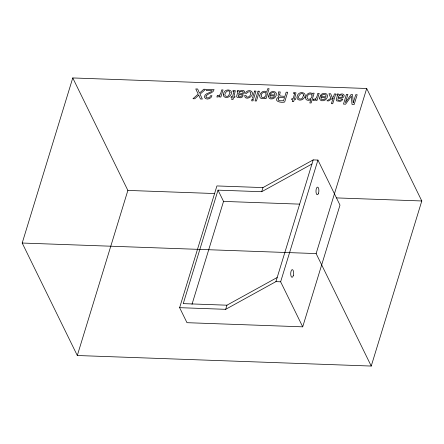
<?xml version="1.0" encoding="UTF-8"?>
<svg xmlns="http://www.w3.org/2000/svg" width="444" height="444" viewBox="0 0 444 444"><rect width="100%" height="100%" fill="white"/><g stroke="black" fill="none" stroke-linecap="round" stroke-linejoin="round"><path stroke-width="0.67" d="M22.2 243.035L72.766 77.944L366.7 88.489L421.8 200.966L371.234 366.056L77.3 355.511L22.2 243.035L316.134 253.579L371.234 366.056M77.3 355.511L127.866 190.421L72.766 77.944M179.626 307.67L216.911 185.936L262.965 187.59L313.203 159.896L317.926 160.068L339.987 205.1L302.703 326.834L186.98 322.683L179.626 307.67L225.68 309.324L275.918 281.629L280.641 281.801L302.703 326.834M311.938 164.025L261.699 191.714L218.01 190.149L183.25 303.629L226.94 305.195L277.178 277.506M191.997 304.329L223.526 201.404L218.01 190.149M225.68 309.324L226.94 305.195M261.699 191.714L262.965 187.59M275.918 281.629L313.203 159.896M280.641 281.801L317.926 160.068M316.134 253.579L366.7 88.489M127.866 190.421L214.519 193.534M336.53 197.907L421.8 200.966M223.526 201.404L299.639 204.135M268.476 96.354C268.687 100.866 275.779 98.945 276.201 95.294C277.833 90.776 270.59 90.326 269.236 93.839L270.585 93.889C271.567 91.825 275.929 92.063 274.808 94.994L268.836 94.777L268.476 96.354M319.569 98.185C319.78 102.697 326.873 100.777 327.295 97.125C328.926 92.607 321.684 92.163 320.329 95.671L321.678 95.721C322.66 93.656 327.023 93.895 325.902 96.825L319.93 96.609L319.569 98.185M311.977 95.144C312.576 97.602 309.135 100.816 307.231 98.501C305.938 95.826 310.456 91.841 311.977 95.144M237.956 91.392L236.608 96.27L237.129 97.314L240.526 97.791L242.163 97.147L243.195 95.643L241.919 95.599L241.003 96.631L239.66 96.87L238.317 96.542L238.323 95.183C240.382 94.467 244.727 95.105 244.633 91.747C243.878 89.56 240.731 90.365 239.338 91.464L238.989 90.454L237.435 90.404L237.163 91.292L237.956 91.392M337.551 94.966L336.202 99.845L336.724 100.888L340.115 101.365L341.758 100.721L342.79 99.217L341.508 99.173L340.598 100.205L339.255 100.444L337.912 100.116L337.917 98.757C339.976 98.041 344.322 98.679 344.222 95.321C343.467 93.135 340.32 93.934 338.933 95.033L338.583 94.023L337.024 93.978L336.752 94.861L337.551 94.966M223.393 94.533C222.971 96.603 225.308 97.797 227.078 97.408A3.635 2.747 -26.1 0 0 229.348 96.481C236.585 90.06 224.103 86.691 223.393 94.533M297.003 97.169C296.581 99.245 298.923 100.433 300.693 100.044A3.635 2.747 -26.1 0 0 302.963 99.123C310.195 92.696 297.713 89.333 297.003 97.169M252.253 92.957C253.319 97.286 244.527 100.844 244.672 95.477L246.004 95.527L246.686 96.986C249.223 97.835 251.221 94.705 250.644 92.48A1.815 1.371 -26.1 0 0 249.744 91.753L247.746 92.097L246.675 93.318L245.349 93.268L246.12 92.058A3.025 2.287 -26.1 0 1 247.697 90.97C249.4 90.243 252.17 90.698 252.253 92.957M259.734 95.815C259.13 98.846 263.353 99.512 265.024 97.636L264.729 98.585L266.061 98.629L269.103 88.706L267.732 88.656L266.622 92.291C264.23 89.383 259.807 92.679 259.734 95.815M305.633 97.469C304.973 100.472 309.191 101.165 310.889 99.401L309.807 102.941L311.139 102.986L314.136 93.19L312.876 93.146L312.598 94.056C310.367 90.959 305.722 94.328 305.633 97.469M233.988 91.514L232.545 96.476L231.241 96.426L230.941 97.403L232.245 97.452L231.635 99.439L233.022 99.489L233.627 97.502L234.732 97.541L235.031 96.564L233.927 96.52L235.37 90.687L233.122 90.287L232.834 91.231L233.988 91.514M243.151 92.091L242.779 93.146L242.18 93.534L238.589 94.145C238.689 92.102 241.197 90.726 242.935 91.725L243.151 92.091M294.605 93.69L293.162 98.646L291.863 98.601L291.564 99.578L292.862 99.623L292.252 101.609L293.639 101.659L294.25 99.672L295.349 99.711L295.649 98.735L294.544 98.696L295.987 92.857L293.739 92.457L293.451 93.401L294.605 93.69M342.746 95.665L342.374 96.72L341.775 97.108L338.178 97.713C338.284 95.671 340.792 94.3 342.529 95.299L342.746 95.665M269.952 95.776C269.164 98.862 274.092 98.385 274.475 95.943L269.952 95.776M321.045 97.613C320.257 100.694 325.186 100.216 325.569 97.774L321.045 97.613M206.038 96.032L206.205 97.375C207.709 98.651 210.173 97.558 210.55 95.682L211.943 95.732C211.449 99.029 205.472 100.588 204.407 97.075C204.429 92.829 210.262 93.473 212.215 90.676L206.266 90.465L206.61 89.333L214.091 89.605C213.17 93.695 207.92 92.99 206.038 96.032M279.709 94.711L280.131 96.021L284.882 96.376L286.164 92.186L287.679 92.241L284.687 102.003C280.713 103.241 272.222 100.777 278.926 96.781L278.027 95.627L278.632 92.746L278.399 91.908L280.253 91.975L279.709 94.711M230.031 92.58L228.666 95.627A2.015 1.521 -26.1 0 1 227.184 96.37C221.19 96.681 228.488 86.924 230.031 92.58M303.641 95.221L302.275 98.268A2.015 1.521 -26.1 0 1 300.793 99.012C294.799 99.323 302.098 89.566 303.641 95.221M278.216 98.984C277.689 101.743 282.201 100.383 283.522 100.816L284.543 97.48C282.645 97.669 279.043 96.387 278.216 98.984M266.067 94.045C266.705 97.558 260.023 99.317 261.355 94.938C261.394 92.469 266.1 90.826 266.067 94.045M353.652 101.526L353.246 102.919L352.558 94.572L351.06 94.517L345.349 102.636L347.902 94.4L346.464 94.35L343.473 104.112L345.621 104.19L351.332 96.048L352.014 104.423L354.184 104.501L357.176 94.733L355.727 94.683L353.652 101.526M217.255 95.765L216.866 97.025L218.104 96.975L219.947 95.765L219.569 96.997L220.873 97.042L223.049 89.921L221.684 89.877C221.123 92.058 220.49 96.381 217.255 95.765M252.031 99.462L251.615 100.821L253.008 100.871L253.424 99.512L252.031 99.462M254.606 91.053L252.436 98.141L253.829 98.191L255.999 91.103L254.606 91.053M258.053 91.181L255.061 100.943L256.432 100.993L259.424 91.231L258.053 91.181M313.386 99.212L312.998 100.477L314.235 100.422L316.078 99.212L315.701 100.444L316.999 100.488L319.181 93.373L317.815 93.323C317.255 95.504 316.616 99.828 313.386 99.212M333.133 98.013L331.402 103.68L332.717 103.73L335.708 93.967L334.388 93.917L333.572 96.592L332.14 97.464L330.702 93.784L328.949 93.723L330.88 98.296L326.945 100.849L328.693 100.91L333.133 98.013M198.746 95.149L194.772 98.779L192.968 98.718L198.179 94.089L195.776 88.944L197.658 89.011L199.439 93.135L203.768 89.233L205.594 89.3L200.055 94.161L202.347 99.051L200.455 98.984L198.746 95.149M318.542 193.179A3.83 1.449 -87.9 0 0 317.704 187.118A3.83 1.449 -87.9 0 0 316.067 192.48A3.83 1.449 -87.9 0 0 318.542 193.179M293.262 275.707A3.83 1.449 -87.9 0 0 292.43 269.652A3.83 1.449 -87.9 0 0 290.787 275.014A3.83 1.449 -87.9 0 0 293.262 275.707"/></g></svg>
